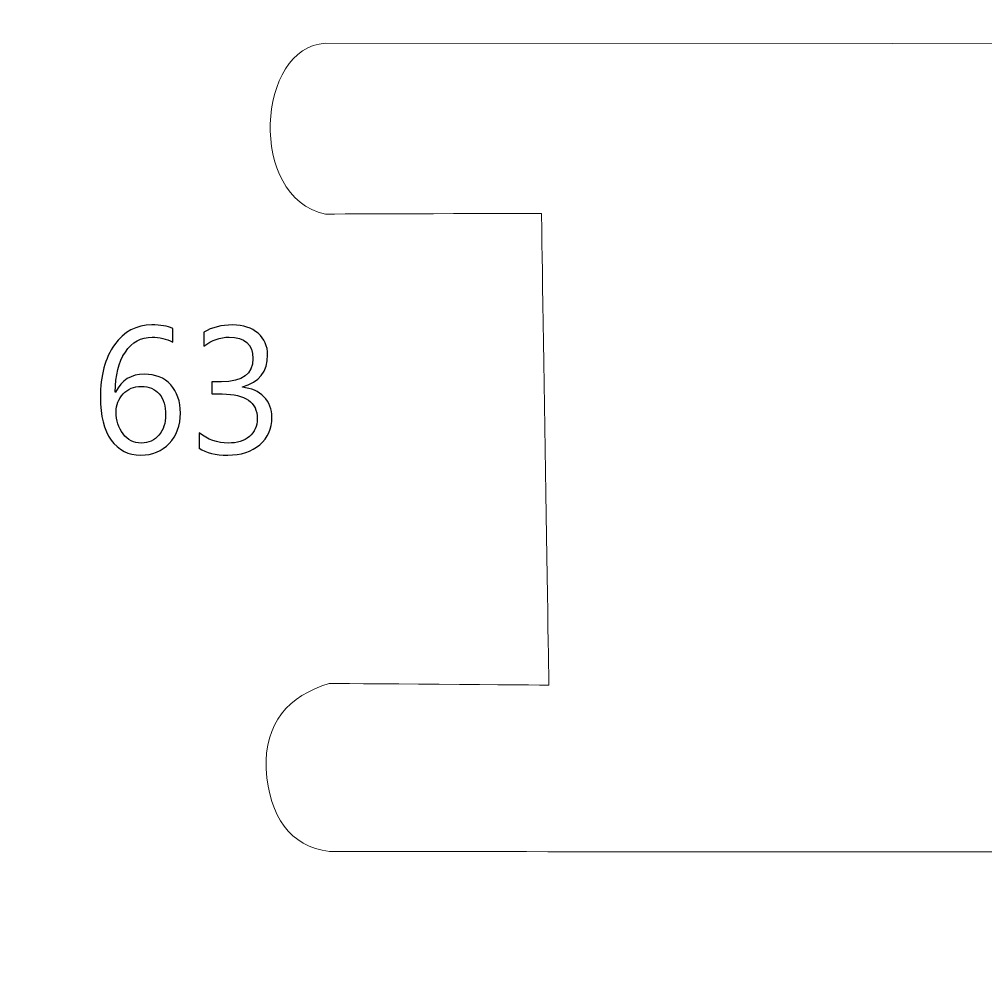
# Model space of a CAD drawing. Header units: centimetres. Extents: x -494 to 505, y -672 to 577.
# Drawn here: x 241.8 to 299.6, y -129.7 to -72.1 of the extents above; entities that cross this region are included whole.
import ezdxf

# ---------------------------------------------------------------- set-up
doc = ezdxf.new("R2010")
doc.units = ezdxf.units.CM
doc.header["$MEASUREMENT"] = 0
doc.layers.add('Camada 1', color=7, linetype='Continuous')
doc.layers.add('Camada 2', color=10, linetype='Continuous')

msp = doc.modelspace()

# ---------------------------------------------------------------- linework, layer by layer
at = {"layer": 'Camada 1', "lineweight": 9}
for points, knots in [([(182.78983, -289.325812), (182.329836, -291.53358), (181.676294, -292.996112), (180.507132, -295.900856), (180.507132, -295.900856), (177.908204, -303.485296), (176.42332, -307.8607), (184.4675, -310.828944), (184.4675, -310.828944), (188.601096, -312.03138), (192.080388, -313.343036), (195.019168, -314.746132), (195.019168, -314.746132), (209.705448, -320.820796), (210.408266, -342.718136), (204.780388, -357.439976), (204.780388, -357.439976), (200.739248, -364.026196), (206.49819, -371.974872), (211.99729, -370.13134), (211.99729, -370.13134), (211.99729, -370.13134), (267.020294, -351.921064), (267.020294, -351.921064), (267.020294, -351.921064), (265.436858, -345.949016), (263.81964, -340.168992), (261.691628, -334.19796), (261.691628, -334.19796), (261.691628, -334.19796), (247.889522, -339.847428), (247.889522, -339.847428), (247.889522, -339.847428), (247.889522, -339.847428), (245.159784, -332.06436), (245.159784, -332.06436), (245.159784, -332.06436), (245.159784, -332.06436), (258.900422, -326.126856), (258.900422, -326.126856), (258.900422, -326.126856), (255.91643, -319.662048), (253.357126, -313.510168), (250.05284, -307.368956), (250.05284, -307.368956), (250.05284, -307.368956), (235.854494, -315.215016), (235.854494, -315.215016), (235.854494, -315.215016), (235.854494, -315.215016), (231.603042, -308.164484), (231.603042, -308.164484), (231.603042, -308.164484), (231.603042, -308.164484), (245.712488, -300.023784), (245.712488, -300.023784), (245.712488, -300.023784), (242.475004, -294.545512), (239.409224, -289.87242), (235.99394, -284.899608), (235.99394, -284.899608), (235.99394, -284.899608), (222.90532, -293.546276), (222.90532, -293.546276), (222.90532, -293.546276), (222.90532, -293.546276), (218.431364, -286.746696), (218.431364, -286.746696), (218.431364, -286.746696), (218.431364, -286.746696), (230.724202, -278.40178), (230.724202, -278.40178), (230.724202, -278.40178), (227.071682, -273.320256), (223.679766, -267.88618), (220.318584, -262.6868), (220.318584, -262.6868), (220.318584, -262.6868), (206.901542, -270.924528), (206.901542, -270.924528), (206.901542, -270.924528), (206.901542, -270.924528), (203.266548, -263.775444), (203.266548, -263.775444), (203.266548, -263.775444), (203.266548, -263.775444), (216.520522, -255.081024), (216.520522, -255.081024), (216.520522, -255.081024), (203.73848, -229.9081), (221.170754, -210.7819), (240.487708, -206.680816), (240.487708, -206.680816), (281.752294, -198.37654), (317.23838, -202.109324), (355.214428, -222.74276), (355.214428, -222.74276), (380.998984, -236.086396), (406.434798, -252.030484), (431.664618, -268.072108), (431.664618, -268.072108), (447.13398, -276.452076), (457.795376, -284.673548), (475.474792, -290.712144), (475.474792, -290.712144), (480.967288, -292.402768), (484.084376, -293.40556), (486.148888, -292.320472), (486.148888, -292.320472), (494.367058, -279.025096), (499.34495, -259.396992), (498.30101, -215.25484), (498.30101, -215.25484), (495.513106, -177.25136), (492.695484, -158.525972), (484.29799, -145.308828), (484.29799, -145.308828), (471.084402, -137.859516), (427.983396, -139.22248), (370.712238, -144.892776), (370.712238, -144.892776), (330.730606, -147.85848), (288.910268, -155.543504), (244.769894, -154.824176), (244.769894, -154.824176), (224.85096, -154.182064), (209.7151, -128.42748), (190.253366, -98.993452), (190.253366, -98.993452), (179.69611, -100.730812), (171.077382, -99.020884), (165.424866, -94.19844), (165.424866, -94.19844), (159.956754, -88.855804), (156.890974, -82.534252), (157.003242, -75.060048), (157.003242, -75.060048), (157.026102, -72.926956), (155.536646, -72.14362), (153.171144, -73.001632), (153.171144, -73.001632), (124.564902, -78.87462), (97.43567, -82.195416), (72.464422, -82.006948), (72.464422, -82.006948), (72.464422, -82.006948), (55.998618, -82.304636), (55.998618, -82.304636), (55.998618, -82.304636), (33.274254, -82.729324), (19.306032, -86.980268), (15.682976, -101.128068), (15.682976, -101.128068), (14.84376, -105.245916), (15.028926, -133.020816), (14.989302, -138.365992), (14.989302, -138.365992), (14.989302, -138.365992), (15.079726, -194.315588), (15.079726, -194.315588), (15.079726, -194.315588), (15.079726, -194.315588), (66.976498, -194.3862), (66.976498, -194.3862), (66.976498, -194.3862), (66.976498, -194.3862), (66.896742, -202.649836), (66.896742, -202.649836), (66.896742, -202.649836), (66.896742, -202.649836), (15.069058, -202.792584), (15.069058, -202.792584), (15.069058, -202.792584), (15.069058, -202.792584), (15.30858, -272.434304), (15.30858, -272.434304), (15.30858, -272.434304), (15.30858, -272.434304), (30.27172, -273.937476), (30.27172, -273.937476), (30.27172, -273.937476), (30.27172, -273.937476), (37.548312, -233.120692), (37.548312, -233.120692), (37.548312, -233.120692), (37.548312, -233.120692), (83.984592, -239.984788), (83.984592, -239.984788), (83.984592, -239.984788), (83.984592, -239.984788), (76.346812, -279.314656), (76.346812, -279.314656), (76.346812, -279.314656), (76.346812, -279.314656), (100.76053, -281.826716), (100.76053, -281.826716), (100.76053, -281.826716), (100.873814, -272.07464), (102.001066, -262.795004), (104.431338, -254.207264), (104.431338, -254.207264), (107.706668, -242.851432), (111.736632, -234.28452), (117.738652, -232.335832), (117.738652, -232.335832), (117.738652, -232.335832), (166.705788, -232.341928), (166.705788, -232.341928), (166.705788, -232.341928), (170.196002, -232.524808), (171.763436, -238.12246), (170.609006, -246.8626), (170.609006, -246.8626), (169.687494, -256.330704), (163.103814, -264.16), (159.567626, -274.08124), (159.567626, -274.08124), (157.226508, -280.649172), (157.818836, -281.917648), (163.007294, -281.882596), (163.007294, -281.882596), (163.007294, -281.882596), (179.199286, -281.804364), (179.199286, -281.804364), (179.199286, -281.804364), (181.369716, -282.496768), (183.364124, -285.311088), (182.78983, -289.325812)], [0, 0, 0, 0, 0.017241379, 0.017241379, 0.017241379, 0.017241389, 0.034482759, 0.034482759, 0.034482759, 0.034482769, 0.051724138, 0.051724138, 0.051724138, 0.051724148, 0.068965517, 0.068965517, 0.068965517, 0.068965527, 0.086206897, 0.086206897, 0.086206897, 0.086206907, 0.103448276, 0.103448276, 0.103448276, 0.103448286, 0.120689655, 0.120689655, 0.120689655, 0.120689665, 0.137931034, 0.137931034, 0.137931034, 0.137931044, 0.155172414, 0.155172414, 0.155172414, 0.155172424, 0.172413793, 0.172413793, 0.172413793, 0.172413803, 0.189655172, 0.189655172, 0.189655172, 0.189655182, 0.206896552, 0.206896552, 0.206896552, 0.206896562, 0.224137931, 0.224137931, 0.224137931, 0.224137941, 0.24137931, 0.24137931, 0.24137931, 0.24137932, 0.25862069, 0.25862069, 0.25862069, 0.2586207, 0.275862069, 0.275862069, 0.275862069, 0.275862079, 0.293103448, 0.293103448, 0.293103448, 0.293103458, 0.310344828, 0.310344828, 0.310344828, 0.310344838, 0.327586207, 0.327586207, 0.327586207, 0.327586217, 0.344827586, 0.344827586, 0.344827586, 0.344827596, 0.362068966, 0.362068966, 0.362068966, 0.362068976, 0.379310345, 0.379310345, 0.379310345, 0.379310355, 0.396551724, 0.396551724, 0.396551724, 0.396551734, 0.413793103, 0.413793103, 0.413793103, 0.413793113, 0.431034483, 0.431034483, 0.431034483, 0.431034493, 0.448275862, 0.448275862, 0.448275862, 0.448275872, 0.465517241, 0.465517241, 0.465517241, 0.465517251, 0.482758621, 0.482758621, 0.482758621, 0.482758631, 0.5, 0.5, 0.5, 0.50000001, 0.517241379, 0.517241379, 0.517241379, 0.517241389, 0.534482759, 0.534482759, 0.534482759, 0.534482769, 0.551724138, 0.551724138, 0.551724138, 0.551724148, 0.568965517, 0.568965517, 0.568965517, 0.568965527, 0.586206897, 0.586206897, 0.586206897, 0.586206907, 0.603448276, 0.603448276, 0.603448276, 0.603448286, 0.620689655, 0.620689655, 0.620689655, 0.620689665, 0.637931034, 0.637931034, 0.637931034, 0.637931044, 0.655172414, 0.655172414, 0.655172414, 0.655172424, 0.672413793, 0.672413793, 0.672413793, 0.672413803, 0.689655172, 0.689655172, 0.689655172, 0.689655182, 0.706896552, 0.706896552, 0.706896552, 0.706896562, 0.724137931, 0.724137931, 0.724137931, 0.724137941, 0.74137931, 0.74137931, 0.74137931, 0.74137932, 0.75862069, 0.75862069, 0.75862069, 0.7586207, 0.775862069, 0.775862069, 0.775862069, 0.775862079, 0.793103448, 0.793103448, 0.793103448, 0.793103458, 0.810344828, 0.810344828, 0.810344828, 0.810344838, 0.827586207, 0.827586207, 0.827586207, 0.827586217, 0.844827586, 0.844827586, 0.844827586, 0.844827596, 0.862068966, 0.862068966, 0.862068966, 0.862068976, 0.879310345, 0.879310345, 0.879310345, 0.879310355, 0.896551724, 0.896551724, 0.896551724, 0.896551734, 0.913793103, 0.913793103, 0.913793103, 0.913793113, 0.931034483, 0.931034483, 0.931034483, 0.931034493, 0.948275862, 0.948275862, 0.948275862, 0.948275872, 0.965517241, 0.965517241, 0.965517241, 0.965517251, 1, 1, 1, 1]), ([(260.105398, -73.578212), (255.994662, -73.75652), (255.415034, -82.818224), (260.09727, -83.78444), (260.09727, -83.78444), (260.09727, -83.78444), (273.019266, -83.742784), (273.019266, -83.742784), (273.019266, -83.742784), (273.019266, -83.742784), (273.459702, -111.944912), (273.459702, -111.944912), (273.459702, -111.944912), (273.459702, -111.944912), (260.331458, -111.84382), (260.331458, -111.84382), (260.331458, -111.84382), (257.87477, -112.58042), (256.455418, -114.238532), (256.552954, -116.952776), (256.552954, -116.952776), (256.76987, -119.838216), (257.964686, -121.564908), (260.342126, -121.89206), (260.342126, -121.89206), (260.342126, -121.89206), (328.010266, -121.93524), (328.010266, -121.93524), (328.010266, -121.93524), (329.687682, -121.906792), (331.129894, -120.204992), (331.108558, -116.915184), (331.108558, -116.915184), (330.81849, -114.113564), (329.861926, -112.736884), (328.004678, -112.068864), (328.004678, -112.068864), (328.004678, -112.068864), (314.928758, -112.0902), (314.928758, -112.0902), (314.928758, -112.0902), (314.928758, -112.0902), (314.923678, -83.75904), (314.923678, -83.75904), (314.923678, -83.75904), (314.923678, -83.75904), (327.895966, -83.754976), (327.895966, -83.754976), (327.895966, -83.754976), (329.755754, -83.796124), (331.424534, -81.77784), (331.26299, -78.528164), (331.26299, -78.528164), (330.91247, -75.234292), (329.809094, -73.696068), (327.860914, -73.611232), (327.860914, -73.611232), (327.860914, -73.611232), (260.105398, -73.578212), (260.105398, -73.578212)], [0, 0, 0, 0, 0.12499999, 0.125, 0.125, 0.125, 0.18749999, 0.1875, 0.1875, 0.1875, 0.24999999, 0.25, 0.25, 0.25, 0.31249999, 0.3125, 0.3125, 0.3125, 0.37499999, 0.375, 0.375, 0.375, 0.43749999, 0.4375, 0.4375, 0.4375, 0.49999999, 0.5, 0.5, 0.5, 0.56249999, 0.5625, 0.5625, 0.5625, 0.62499999, 0.625, 0.625, 0.625, 0.68749999, 0.6875, 0.6875, 0.6875, 0.74999999, 0.75, 0.75, 0.75, 0.81249999, 0.8125, 0.8125, 0.8125, 0.87499999, 0.875, 0.875, 0.875, 0.93749999, 0.9375, 0.9375, 0.9375, 1, 1, 1, 1])]:
    msp.add_open_spline(points, degree=3, knots=knots, dxfattribs=at)
at = {"layer": 'Camada 2'}
for points, knots in [([(250.970034, -90.62593), (250.970034, -90.62593), (250.970034, -91.44127), (250.970034, -91.44127), (250.970034, -91.44127), (250.58116, -91.242388), (250.172728, -91.142058), (249.742452, -91.142058), (249.742452, -91.142058), (249.075702, -91.142058), (248.541794, -91.439492), (248.14022, -92.034614), (248.14022, -92.034614), (247.740678, -92.629482), (247.540018, -93.427042), (247.540018, -94.425262), (247.540018, -94.425262), (247.540018, -94.425262), (247.561354, -94.425262), (247.561354, -94.425262), (247.561354, -94.425262), (247.910858, -93.713808), (248.48439, -93.357192), (249.28195, -93.357192), (249.28195, -93.357192), (249.939556, -93.357192), (250.461018, -93.56852), (250.850146, -93.989652), (250.850146, -93.989652), (251.23902, -94.412562), (251.432568, -94.977204), (251.432568, -95.685102), (251.432568, -95.685102), (251.432568, -96.42348), (251.210318, -97.027492), (250.765818, -97.495106), (250.765818, -97.495106), (250.321318, -97.962974), (249.75693, -98.195892), (249.072146, -98.195892), (249.072146, -98.195892), (248.315988, -98.195892), (247.722644, -97.894902), (247.292622, -97.292668), (247.292622, -97.292668), (246.8626, -96.690434), (246.647462, -95.844614), (246.647462, -94.754954), (246.647462, -94.754954), (246.647462, -93.434154), (246.928894, -92.380308), (247.491504, -91.59367), (247.491504, -91.59367), (248.054368, -90.805), (248.79808, -90.410792), (249.721116, -90.410792), (249.721116, -90.410792), (250.246134, -90.410792), (250.661932, -90.48242), (250.970034, -90.62593)], [0, 0, 0, 0, 0.0625, 0.0625, 0.0625, 0.06250001, 0.125, 0.125, 0.125, 0.12500001, 0.1875, 0.1875, 0.1875, 0.18750001, 0.25, 0.25, 0.25, 0.25000001, 0.3125, 0.3125, 0.3125, 0.31250001, 0.375, 0.375, 0.375, 0.37500001, 0.4375, 0.4375, 0.4375, 0.43750001, 0.5, 0.5, 0.5, 0.50000001, 0.5625, 0.5625, 0.5625, 0.56250001, 0.625, 0.625, 0.625, 0.62500001, 0.6875, 0.6875, 0.6875, 0.68750001, 0.75, 0.75, 0.75, 0.75000001, 0.8125, 0.8125, 0.8125, 0.81250001, 0.875, 0.875, 0.875, 0.87500001, 1, 1, 1, 1]), ([(252.550676, -97.787206), (252.550676, -97.787206), (252.550676, -96.862646), (252.550676, -96.862646), (252.550676, -96.862646), (253.065026, -97.271078), (253.647448, -97.475548), (254.29464, -97.475548), (254.29464, -97.475548), (254.821436, -97.475548), (255.24079, -97.344738), (255.55448, -97.081086), (255.55448, -97.081086), (255.867916, -96.817688), (256.023872, -96.46285), (256.023872, -96.01835), (256.023872, -96.01835), (256.023872, -95.03283), (255.325118, -94.539816), (253.92888, -94.539816), (253.92888, -94.539816), (253.92888, -94.539816), (253.303532, -94.539816), (253.303532, -94.539816), (253.303532, -94.539816), (253.303532, -94.539816), (253.303532, -93.808804), (253.303532, -93.808804), (253.303532, -93.808804), (253.303532, -93.808804), (253.8984, -93.808804), (253.8984, -93.808804), (253.8984, -93.808804), (255.144016, -93.808804), (255.765808, -93.34627), (255.765808, -92.423488), (255.765808, -92.423488), (255.765808, -91.568524), (255.290828, -91.142058), (254.341122, -91.142058), (254.341122, -91.142058), (253.81077, -91.142058), (253.310644, -91.321128), (252.840998, -91.679776), (252.840998, -91.679776), (252.840998, -91.679776), (252.840998, -90.841068), (252.840998, -90.841068), (252.840998, -90.841068), (253.324868, -90.554302), (253.896622, -90.410792), (254.554482, -90.410792), (254.554482, -90.410792), (255.18872, -90.410792), (255.695958, -90.579194), (256.07772, -90.914474), (256.07772, -90.914474), (256.457704, -91.251278), (256.647696, -91.681554), (256.647696, -92.206572), (256.647696, -92.206572), (256.647696, -93.19768), (256.144014, -93.835728), (255.135126, -94.118684), (255.135126, -94.118684), (255.135126, -94.118684), (255.135126, -94.140274), (255.135126, -94.140274), (255.135126, -94.140274), (255.676146, -94.192344), (256.106422, -94.382336), (256.425446, -94.71025), (256.425446, -94.71025), (256.746248, -95.038164), (256.90576, -95.44685), (256.90576, -95.936054), (256.90576, -95.936054), (256.90576, -96.613472), (256.663698, -97.158302), (256.17805, -97.5741), (256.17805, -97.5741), (255.692402, -97.98812), (255.052576, -98.195892), (254.258572, -98.195892), (254.258572, -98.195892), (253.543562, -98.195892), (252.97384, -98.059748), (252.550676, -97.787206)], [0, 0, 0, 0, 0.043478261, 0.043478261, 0.043478261, 0.043478271, 0.086956522, 0.086956522, 0.086956522, 0.086956532, 0.130434783, 0.130434783, 0.130434783, 0.130434793, 0.173913043, 0.173913043, 0.173913043, 0.173913053, 0.217391304, 0.217391304, 0.217391304, 0.217391314, 0.260869565, 0.260869565, 0.260869565, 0.260869575, 0.304347826, 0.304347826, 0.304347826, 0.304347836, 0.347826087, 0.347826087, 0.347826087, 0.347826097, 0.391304348, 0.391304348, 0.391304348, 0.391304358, 0.434782609, 0.434782609, 0.434782609, 0.434782619, 0.47826087, 0.47826087, 0.47826087, 0.47826088, 0.52173913, 0.52173913, 0.52173913, 0.52173914, 0.565217391, 0.565217391, 0.565217391, 0.565217401, 0.608695652, 0.608695652, 0.608695652, 0.608695662, 0.652173913, 0.652173913, 0.652173913, 0.652173923, 0.695652174, 0.695652174, 0.695652174, 0.695652184, 0.739130435, 0.739130435, 0.739130435, 0.739130445, 0.782608696, 0.782608696, 0.782608696, 0.782608706, 0.826086957, 0.826086957, 0.826086957, 0.826086967, 0.869565217, 0.869565217, 0.869565217, 0.869565227, 0.913043478, 0.913043478, 0.913043478, 0.913043488, 1, 1, 1, 1]), ([(249.09018, -94.088204), (248.64568, -94.088204), (248.285508, -94.238826), (248.00941, -94.539816), (248.00941, -94.539816), (247.731788, -94.842838), (247.593612, -95.197676), (247.593612, -95.60814), (247.593612, -95.60814), (247.593612, -96.124268), (247.731788, -96.56318), (248.005854, -96.92894), (248.005854, -96.92894), (248.280174, -97.292668), (248.64568, -97.475548), (249.100848, -97.475548), (249.100848, -97.475548), (249.53468, -97.475548), (249.885962, -97.316036), (250.151138, -96.99879), (250.151138, -96.99879), (250.418092, -96.681544), (250.55068, -96.280224), (250.55068, -95.792544), (250.55068, -95.792544), (250.55068, -95.258636), (250.423426, -94.842838), (250.16714, -94.539816), (250.16714, -94.539816), (249.910854, -94.238826), (249.55246, -94.088204), (249.09018, -94.088204)], [0, 0, 0, 0, 0.111111111, 0.111111111, 0.111111111, 0.111111121, 0.222222222, 0.222222222, 0.222222222, 0.222222232, 0.333333333, 0.333333333, 0.333333333, 0.333333343, 0.444444444, 0.444444444, 0.444444444, 0.444444454, 0.555555556, 0.555555556, 0.555555556, 0.555555566, 0.666666667, 0.666666667, 0.666666667, 0.666666677, 0.777777778, 0.777777778, 0.777777778, 0.777777788, 1, 1, 1, 1])]:
    msp.add_open_spline(points, degree=3, knots=knots, dxfattribs=at)
at = {"layer": 'Camada 2', "lineweight": 9}
for points, knots in [([(250.970034, -90.62593), (250.970034, -90.62593), (250.970034, -91.44127), (250.970034, -91.44127), (250.970034, -91.44127), (250.58116, -91.242388), (250.172728, -91.142058), (249.742452, -91.142058), (249.742452, -91.142058), (249.075702, -91.142058), (248.541794, -91.439492), (248.14022, -92.034614), (248.14022, -92.034614), (247.740678, -92.629482), (247.540018, -93.427042), (247.540018, -94.425262), (247.540018, -94.425262), (247.540018, -94.425262), (247.561354, -94.425262), (247.561354, -94.425262), (247.561354, -94.425262), (247.910858, -93.713808), (248.48439, -93.357192), (249.28195, -93.357192), (249.28195, -93.357192), (249.939556, -93.357192), (250.461018, -93.56852), (250.850146, -93.989652), (250.850146, -93.989652), (251.23902, -94.412562), (251.432568, -94.977204), (251.432568, -95.685102), (251.432568, -95.685102), (251.432568, -96.42348), (251.210318, -97.027492), (250.765818, -97.495106), (250.765818, -97.495106), (250.321318, -97.962974), (249.75693, -98.195892), (249.072146, -98.195892), (249.072146, -98.195892), (248.315988, -98.195892), (247.722644, -97.894902), (247.292622, -97.292668), (247.292622, -97.292668), (246.8626, -96.690434), (246.647462, -95.844614), (246.647462, -94.754954), (246.647462, -94.754954), (246.647462, -93.434154), (246.928894, -92.380308), (247.491504, -91.59367), (247.491504, -91.59367), (248.054368, -90.805), (248.79808, -90.410792), (249.721116, -90.410792), (249.721116, -90.410792), (250.246134, -90.410792), (250.661932, -90.48242), (250.970034, -90.62593)], [0, 0, 0, 0, 0.0625, 0.0625, 0.0625, 0.06250001, 0.125, 0.125, 0.125, 0.12500001, 0.1875, 0.1875, 0.1875, 0.18750001, 0.25, 0.25, 0.25, 0.25000001, 0.3125, 0.3125, 0.3125, 0.31250001, 0.375, 0.375, 0.375, 0.37500001, 0.4375, 0.4375, 0.4375, 0.43750001, 0.5, 0.5, 0.5, 0.50000001, 0.5625, 0.5625, 0.5625, 0.56250001, 0.625, 0.625, 0.625, 0.62500001, 0.6875, 0.6875, 0.6875, 0.68750001, 0.75, 0.75, 0.75, 0.75000001, 0.8125, 0.8125, 0.8125, 0.81250001, 0.875, 0.875, 0.875, 0.87500001, 1, 1, 1, 1]), ([(252.550676, -97.787206), (252.550676, -97.787206), (252.550676, -96.862646), (252.550676, -96.862646), (252.550676, -96.862646), (253.065026, -97.271078), (253.647448, -97.475548), (254.29464, -97.475548), (254.29464, -97.475548), (254.821436, -97.475548), (255.24079, -97.344738), (255.55448, -97.081086), (255.55448, -97.081086), (255.867916, -96.817688), (256.023872, -96.46285), (256.023872, -96.01835), (256.023872, -96.01835), (256.023872, -95.03283), (255.325118, -94.539816), (253.92888, -94.539816), (253.92888, -94.539816), (253.92888, -94.539816), (253.303532, -94.539816), (253.303532, -94.539816), (253.303532, -94.539816), (253.303532, -94.539816), (253.303532, -93.808804), (253.303532, -93.808804), (253.303532, -93.808804), (253.303532, -93.808804), (253.8984, -93.808804), (253.8984, -93.808804), (253.8984, -93.808804), (255.144016, -93.808804), (255.765808, -93.34627), (255.765808, -92.423488), (255.765808, -92.423488), (255.765808, -91.568524), (255.290828, -91.142058), (254.341122, -91.142058), (254.341122, -91.142058), (253.81077, -91.142058), (253.310644, -91.321128), (252.840998, -91.679776), (252.840998, -91.679776), (252.840998, -91.679776), (252.840998, -90.841068), (252.840998, -90.841068), (252.840998, -90.841068), (253.324868, -90.554302), (253.896622, -90.410792), (254.554482, -90.410792), (254.554482, -90.410792), (255.18872, -90.410792), (255.695958, -90.579194), (256.07772, -90.914474), (256.07772, -90.914474), (256.457704, -91.251278), (256.647696, -91.681554), (256.647696, -92.206572), (256.647696, -92.206572), (256.647696, -93.19768), (256.144014, -93.835728), (255.135126, -94.118684), (255.135126, -94.118684), (255.135126, -94.118684), (255.135126, -94.140274), (255.135126, -94.140274), (255.135126, -94.140274), (255.676146, -94.192344), (256.106422, -94.382336), (256.425446, -94.71025), (256.425446, -94.71025), (256.746248, -95.038164), (256.90576, -95.44685), (256.90576, -95.936054), (256.90576, -95.936054), (256.90576, -96.613472), (256.663698, -97.158302), (256.17805, -97.5741), (256.17805, -97.5741), (255.692402, -97.98812), (255.052576, -98.195892), (254.258572, -98.195892), (254.258572, -98.195892), (253.543562, -98.195892), (252.97384, -98.059748), (252.550676, -97.787206)], [0, 0, 0, 0, 0.043478261, 0.043478261, 0.043478261, 0.043478271, 0.086956522, 0.086956522, 0.086956522, 0.086956532, 0.130434783, 0.130434783, 0.130434783, 0.130434793, 0.173913043, 0.173913043, 0.173913043, 0.173913053, 0.217391304, 0.217391304, 0.217391304, 0.217391314, 0.260869565, 0.260869565, 0.260869565, 0.260869575, 0.304347826, 0.304347826, 0.304347826, 0.304347836, 0.347826087, 0.347826087, 0.347826087, 0.347826097, 0.391304348, 0.391304348, 0.391304348, 0.391304358, 0.434782609, 0.434782609, 0.434782609, 0.434782619, 0.47826087, 0.47826087, 0.47826087, 0.47826088, 0.52173913, 0.52173913, 0.52173913, 0.52173914, 0.565217391, 0.565217391, 0.565217391, 0.565217401, 0.608695652, 0.608695652, 0.608695652, 0.608695662, 0.652173913, 0.652173913, 0.652173913, 0.652173923, 0.695652174, 0.695652174, 0.695652174, 0.695652184, 0.739130435, 0.739130435, 0.739130435, 0.739130445, 0.782608696, 0.782608696, 0.782608696, 0.782608706, 0.826086957, 0.826086957, 0.826086957, 0.826086967, 0.869565217, 0.869565217, 0.869565217, 0.869565227, 0.913043478, 0.913043478, 0.913043478, 0.913043488, 1, 1, 1, 1]), ([(249.09018, -94.088204), (248.64568, -94.088204), (248.285508, -94.238826), (248.00941, -94.539816), (248.00941, -94.539816), (247.731788, -94.842838), (247.593612, -95.197676), (247.593612, -95.60814), (247.593612, -95.60814), (247.593612, -96.124268), (247.731788, -96.56318), (248.005854, -96.92894), (248.005854, -96.92894), (248.280174, -97.292668), (248.64568, -97.475548), (249.100848, -97.475548), (249.100848, -97.475548), (249.53468, -97.475548), (249.885962, -97.316036), (250.151138, -96.99879), (250.151138, -96.99879), (250.418092, -96.681544), (250.55068, -96.280224), (250.55068, -95.792544), (250.55068, -95.792544), (250.55068, -95.258636), (250.423426, -94.842838), (250.16714, -94.539816), (250.16714, -94.539816), (249.910854, -94.238826), (249.55246, -94.088204), (249.09018, -94.088204)], [0, 0, 0, 0, 0.111111111, 0.111111111, 0.111111111, 0.111111121, 0.222222222, 0.222222222, 0.222222222, 0.222222232, 0.333333333, 0.333333333, 0.333333333, 0.333333343, 0.444444444, 0.444444444, 0.444444444, 0.444444454, 0.555555556, 0.555555556, 0.555555556, 0.555555566, 0.666666667, 0.666666667, 0.666666667, 0.666666677, 0.777777778, 0.777777778, 0.777777778, 0.777777788, 1, 1, 1, 1])]:
    msp.add_open_spline(points, degree=3, knots=knots, dxfattribs=at)

doc.saveas('drawing.dxf')
